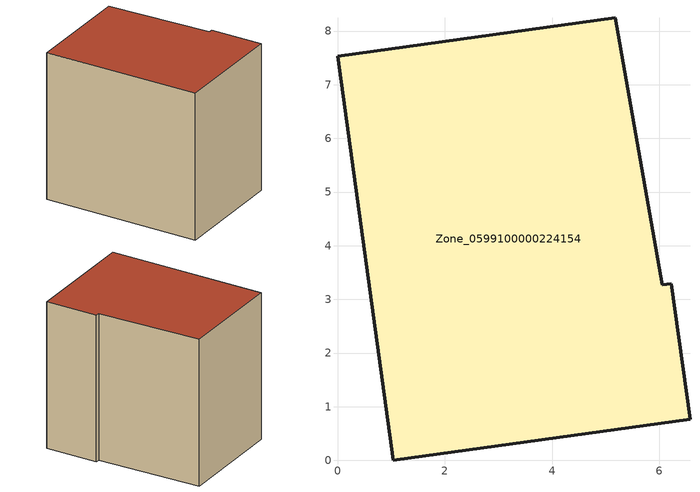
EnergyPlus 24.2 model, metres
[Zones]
Zone_0599100000224154
 floor ground (C_G): 1.04,0 0,7.53 5.18,8.25 6.05,3.27 6.22,3.29 6.57,0.77 z0
 wall outside (C_F): 1.04,0 6.57,0.77 6.22,3.29 6.05,3.27 5.18,8.25 0,7.53 1.04,0 z0:7.2
 roof outside (C_R): 0,7.53 1.04,0 6.57,0.77 6.22,3.29 6.05,3.27 5.18,8.25 z7.2
[BUILDING]
Pand.0599100000224154: North Axis=0; Terrain=City; Loads Convergence Tolerance Value=0.04; Temperature Convergence Tolerance Value=0.4; Solar Distribution=FullExterior; Maximum Number of Warmup Days=25; Minimum Number of Warmup Days=1
[Site:Location]
Rotterdam.The.Hague.AP_ZH_NLD Design_Conditions: Latitude=51.96; Longitude=4.45; Time Zone=1; Elevation=-4.5
[SITE:GROUNDTEMPERATURE:BUILDINGSURFACE]
18, 18, 18, 18, 18, 18, 18, 18, 18, 18, 18, 18
[MATERIAL] Thermal Absorptance=0.9; Solar Absorptance=0.7; Visible Absorptance=0.7
Name | Roughness | Thickness | Conductivity | Density | Specific Heat
G.TI.1946 | MediumSmooth | 0.15 | 1 | 540 | 1210
F.TI.1946 | Rough | 0.3 | 0.857143 | 1920 | 840
R.TI.1946 | MediumRough | 0.2 | 0.1 | 1500 | 1000
[CONSTRUCTION]
C_G: G.TI.1946
C_F: F.TI.1946
C_R: R.TI.1946
[ZONE]
Zone_0599100000224154: Type=1; Multiplier=1; Ceiling Height=Autocalculate; Volume=Autocalculate; Floor Area=autocalculate; Part of Total Floor Area=Yes
[ZONEINFILTRATION:DESIGNFLOWRATE]
Infil_Zone_0599100000224154: Zone or ZoneList or Space or SpaceList=Zone_0599100000224154; Schedule=AlwaysOn; Design Flow Rate Calculation Method=Flow/Area; Flow Rate per Floor Area=0.003; Constant Term Coefficient=1; Temperature Term Coefficient=0; Velocity Term Coefficient=0; Velocity Squared Term Coefficient=0
[HVACTEMPLATE:ZONE:IDEALLOADSAIRSYSTEM]
Zone_0599100000224154: Maximum Heating Supply Air Temperature=50; Minimum Cooling Supply Air Temperature=13; Maximum Heating Supply Air Humidity Ratio=0.0156; Minimum Cooling Supply Air Humidity Ratio=0.0077; Heating Limit=NoLimit; Cooling Limit=NoLimit; Dehumidification Control Type=ConstantSensibleHeatRatio; Cooling Sensible Heat Ratio=0.7; Dehumidification Setpoint=60; Humidification Control Type=None; Humidification Setpoint=30; Outdoor Air Method=None; Outdoor Air Flow Rate per Person=0.00944; Outdoor Air Flow Rate per Zone Floor Area=0; Outdoor Air Flow Rate per Zone=0; Demand Controlled Ventilation Type=None; Outdoor Air Economizer Type=NoEconomizer; Heat Recovery Type=None; Sensible Heat Recovery Effectiveness=0.7; Latent Heat Recovery Effectiveness=0.65
[ZONECONTROL:THERMOSTAT]
ThermostatControl_Zone_0599100000224154: Zone or ZoneList=Zone_0599100000224154; Control Type Schedule=DualSetpointControlType; Control 1=Thermostat_Zone_0599100000224154; Temperature Difference Between Cutout And Setpoint=0
[THERMOSTATSETPOINT:DUALSETPOINT]
Thermostat_Zone_0599100000224154: Heating Setpoint Temperature Schedule=HeatingSetpoint_Zone_0599100000224154; Cooling Setpoint Temperature Schedule=CoolingSetpoint_Zone_0599100000224154
[SCHEDULE:COMPACT]
HeatingSetpoint_Zone_0599100000224154: Through: 12/31, For: AllDays, Until: 24:00, 21
CoolingSetpoint_Zone_0599100000224154: Through: 12/31, For: AllDays, Until: 24:00, 24
DualSetpointControlType: Through: 12/31, For: AllDays, Until: 24:00, 4
AlwaysOn: Through: 12/31, For: AllDays, Until: 24:00, 1
